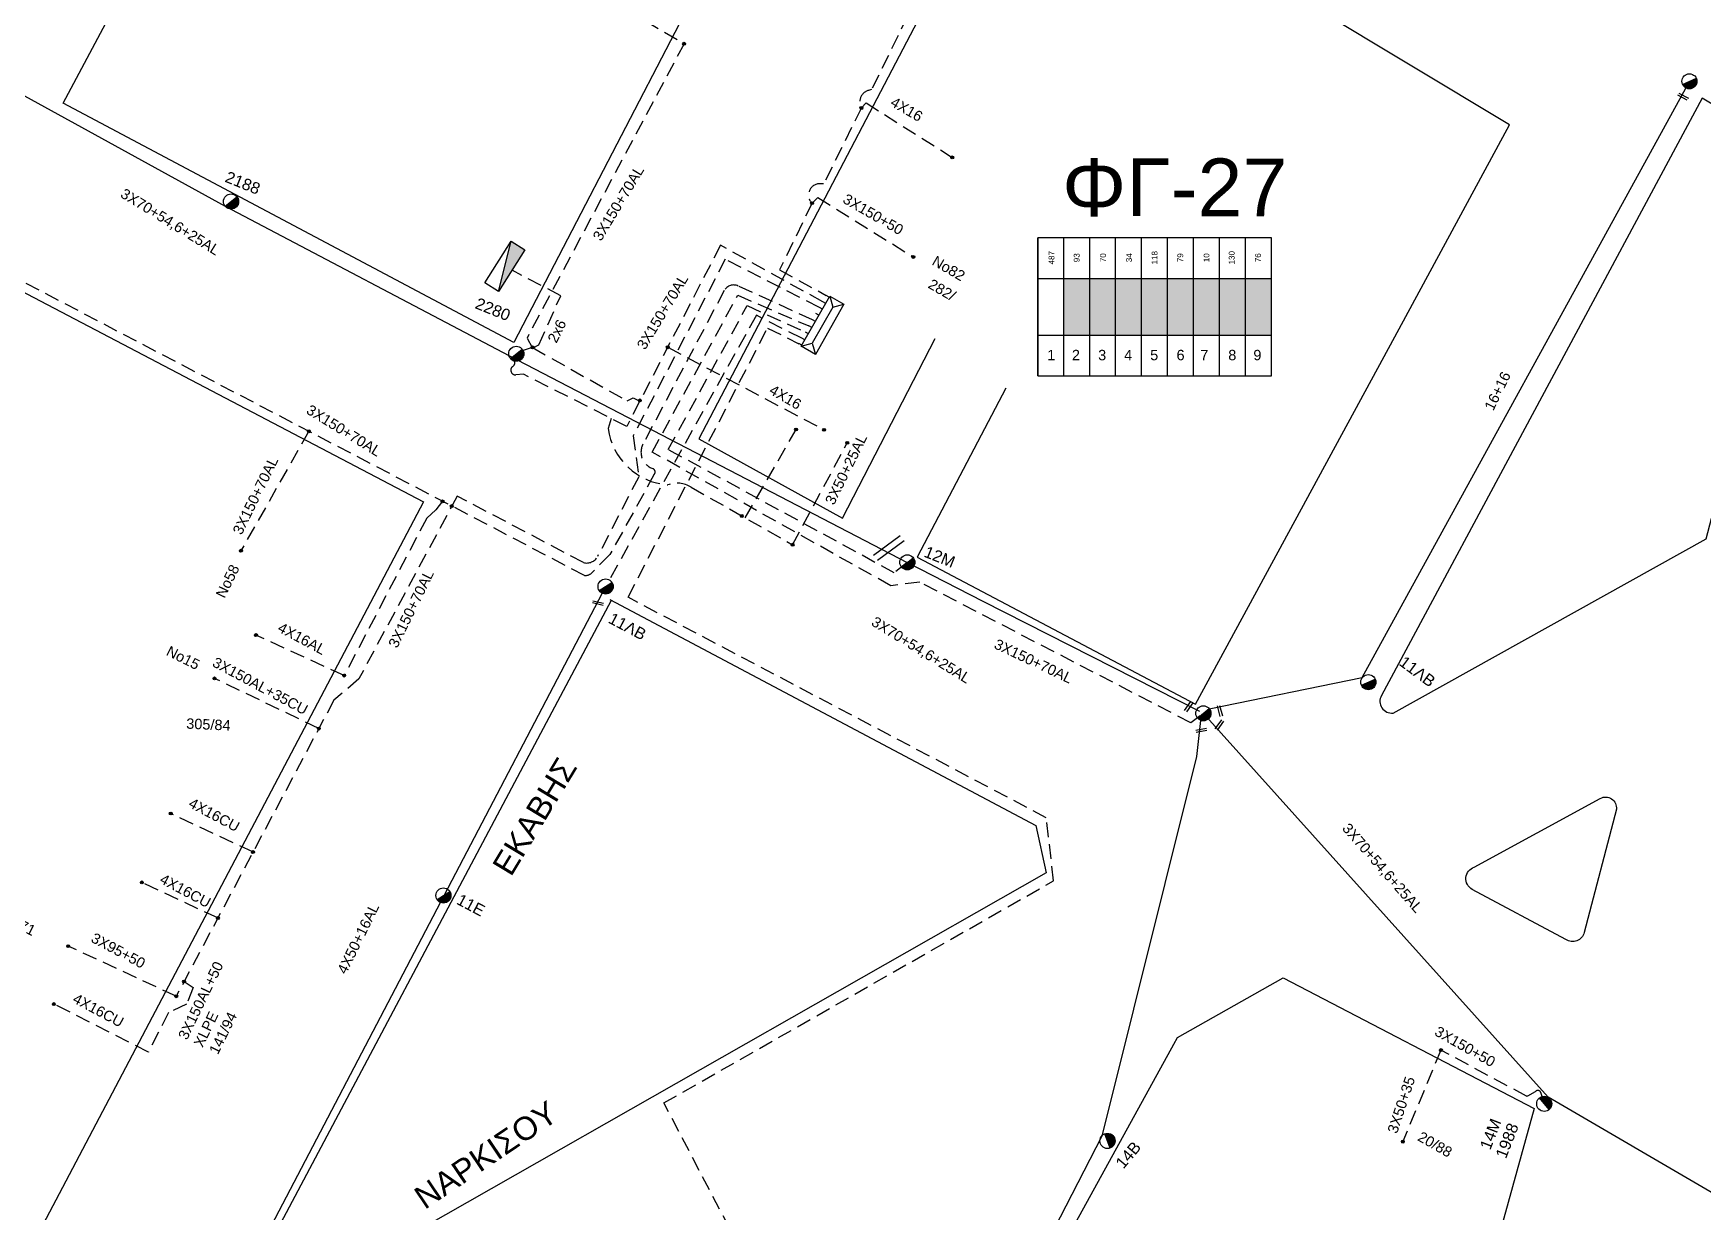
# Model space of a CAD drawing. Header units: millimetres. Extents: x 2101 to 3312, y 775 to 1363.
# Drawn here: x 2861.7 to 3006.3, y 1056.2 to 1158.3 of the extents above; entities that cross this region are included whole.
import ezdxf
from ezdxf.enums import TextEntityAlignment as Align

# ---------------------------------------------------------------- set-up
doc = ezdxf.new("R2010")
doc.units = ezdxf.units.MM
doc.linetypes.add('DASHED', pattern=[19.05, 12.7, -6.35])
for name, color, linetype in [('Άγνωστα', 7, 'Continuous'), ('Ασφαλειοκιβώτια Χ.Τ 9 αναχωρήσεων', 7, 'Continuous'), ('Γυμνά εναέρια ΧΤ (3Φ)   4x16CU', 7, 'Continuous'), ('Γυμνά εναέρια ΧΤ και ΦΟΠ (3Φ)   4x50+16AL', 7, 'Continuous'), ('Εναέρια παροχή ΧΤ 4x16', 7, 'SYN_LINE'), ('Επιγραφές - Σχήματα', 7, 'Continuous'), ('Καλώδια ΧΤ   3x150+70AL', 7, 'DASHED'), ('Καλώδια ΧΤ   3x150AL+50XLPE', 7, 'DASHED'), ('Καλώδια ΧΤ   3x95+50 AL XLPE', 7, 'DASHED'), ('Μηχανική τομή', 7, 'Continuous'), ('Στύλος ΦΜ', 7, 'Continuous'), ('Στύλος ΦΜ @ 1', 7, 'Continuous'), ('Συνδέσεις', 7, 'Continuous'), ('Συνεστραμμένα ΧΤ   3x70+54.6+25 AL', 7, 'SYN_LINE'), ('Τομή', 7, 'Continuous'), ('Υποσταθμοί', 7, 'Continuous'), ('Υποσταθμός πόλεως', 7, 'Continuous'), ('Υπόβαθρο ΔΕΗ', 7, 'Continuous'), ('Υπόγεια καλώδια Παροχών ΧΤ   4x16AL', 7, 'DASHED')]:
    doc.layers.add(name, color=color, linetype=linetype)
doc.styles.add('arial', font='arial.ttf')
doc.styles.get("Standard").update_dxf_attribs({"font": 'arial.ttf'})
doc.linetypes.add('SYN_LINE', pattern='A,0.5,-0.0001,["/\\/\\/\\/",Standard,S=0.1,R=0,X=0,Y=-0.05],-0.25', length=0.7501)

# ---------------------------------------------------------------- blocks, each defined once
blk = doc.blocks.new('ΥΠΑΡΧΩΝ ΤΣΙΜΕΝΤΕΝΙΟΣ ΣΤΥΛΟΣ')
at = {"layer": 'Στύλος ΦΜ'}
blk.add_hatch(color=7, dxfattribs=at).paths.add_polyline_path([(-1.29, -2.28, 0.574793), (2.62, 0, 0.268822), (1.3, 2.27)])
at = {"layer": 'Στύλος ΦΜ', "color": 7}
blk.add_line((-1.29, -2.28), (1.3, 2.27), dxfattribs=at)
blk.add_circle((0, 0), 2.62, dxfattribs=at)
at = {"layer": 'Στύλος ΦΜ', "flags": 4}
for tag, p in [('ΑΡΙΘΜΟΣ', (-4.68, 8.05)), ('ΤΥΠΟΣ', (-4.91, 3.03))]:
    blk.add_attdef(tag, p, '', height=4, dxfattribs=at)
blk = doc.blocks.new('ΤΟΜΗ')
at = {"layer": 'Τομή', "ltscale": 40}
for p, q in [((-5.68, 0), (5.68, 0)), ((5.68, -2.33), (-5.68, -2.33))]:
    blk.add_line(p, q, dxfattribs=at)
blk = doc.blocks.new('ΜΗΧΑΝΙΚΗ ΤΟΜΗ')
at = {"layer": 'Μηχανική τομή', "ltscale": 40}
for p, q in [((-1.89, 0.78), (1.89, 0.78)), ((1.89, 0), (-1.89, 0))]:
    blk.add_line(p, q, dxfattribs=at)
blk = doc.blocks.new('_ΣΥΝΔΕΣΗ')
at = {"layer": 'Συνδέσεις', "linetype": 'SYN_LINE', "ltscale": 40}
blk.add_hatch(color=256, dxfattribs=at).paths.add_polyline_path([(0.5, -0.01, 1), (-0.5, -0.01, 1)])
at = {"layer": 'Συνδέσεις'}
blk.add_circle((0, -0.01), 0.5, dxfattribs=at)
blk = doc.blocks.new('ΑΣΦΑΛΕΙΟΚΙΒΩΤΙΟ ΥΠΟΣΤΑΘΜΟΥ 9 ΑΝΑΧΩΡΗΣΕΩΝ')
at = {"layer": 'Ασφαλειοκιβώτια Χ.Τ 9 αναχωρήσεων', "ltscale": 40}
for p, q in [((-23.8, 40.36), (24.02, 40.36)), ((-9.72, 40.36), (-9.72, -40.64)), ((9.94, 40.36), (9.94, -40.64)), ((-23.8, 31.36), (24.02, 31.36)), ((-23.8, 22.36), (24.02, 22.36)), ((-23.8, 13.36), (24.02, 13.36)), ((-23.8, 4.36), (24.02, 4.36)), ((-23.8, -4.64), (24.02, -4.64)), ((-23.8, -13.64), (24.02, -13.64)), ((-23.8, -22.64), (24.02, -22.64)), ((-23.8, -31.64), (24.02, -31.64))]:
    blk.add_line(p, q, dxfattribs=at)
at = {"layer": 'Ασφαλειοκιβώτια Χ.Τ 9 αναχωρήσεων'}
blk.add_lwpolyline([(-23.8, -40.64), (24.02, -40.64), (24.02, 40.36), (-23.8, 40.36)], close=True, dxfattribs=at)
for s, p in [('1', (-18.45, 37.08)), ('2', (-18.45, 28.51)), ('3', (-18.45, 19.44)), ('4', (-18.45, 10.41)), ('5', (-18.45, 1.4)), ('6', (-18.45, -7.73)), ('7', (-18.45, -15.98)), ('8', (-18.45, -25.66)), ('9', (-18.45, -34.36))]:
    blk.add_text(s, height=3.6, rotation=270, dxfattribs=at).set_placement(p)
at = {"layer": 'Ασφαλειοκιβώτια Χ.Τ 9 αναχωρήσεων', "ltscale": 40}
for tag, height, p in [('ΟΝΟΜΑ', 5, (-0.16, 44.31)), ('ΚΕΙΜΕΝΟ 1', 2, (17.06, 35.59)), ('ΚΕΙΜΕΝΟ 2', 2, (17.06, 26.88)), ('ΚΕΙΜΕΝΟ 3', 2, (17.06, 17.69)), ('ΚΕΙΜΕΝΟ 4', 2, (17.06, 8.71)), ('ΚΕΙΜΕΝΟ 5', 2, (17.06, -0.13)), ('ΚΕΙΜΕΝΟ 6', 2, (17.06, -9.05)), ('ΚΕΙΜΕΝΟ 7', 2, (17.06, -18.13)), ('ΚΕΙΜΕΝΟ 8', 2, (17.06, -26.85)), ('ΚΕΙΜΕΝΟ 9', 2, (17.06, -35.99)), ('ΣΧ', 2, (-0.1, -42.64))]:
    blk.add_attdef(tag, text='', height=height, dxfattribs=at).set_placement(p, align=Align.MIDDLE_CENTER)
blk = doc.blocks.new('υποσταθμος σε κλειστο χωρο')
at = {"layer": 'Υποσταθμοί', "ltscale": 40}
blk.add_hatch(color=256, dxfattribs=at).paths.add_polyline_path([(-9.52, -3.13), (9.52, -3.13), (9.52, 3.13)])
blk.add_lwpolyline([(-9.52, -3.13), (-9.52, 3.13), (9.52, 3.13), (9.52, -3.13)], close=True, dxfattribs=at)
blk.add_lwpolyline([(-9.52, -3.13), (9.52, 3.13)], dxfattribs=at)
blk = doc.blocks.new('ΥΠΑΡΧΩΝ ΥΠΟΣΤΑΘΜΟΣ ΣΕ ΚΛΕΙΣΤΟ ΧΩΡΟ')
at = {"layer": 'Υποσταθμοί'}
blk.add_blockref('υποσταθμος σε κλειστο χωρο', (0, 0), dxfattribs=at)
at = {"layer": 'Υποσταθμοί', "linetype": 'SYN_LINE', "ltscale": 40, "flags": 1}
for tag, p in [('ΜΕΤΑΣΧΗΜΑΤΙΣΜΟΣ', (10.66, 2.24)), ('ΙΣΧΥΣ', (10.64, -0.87)), ('ΑΡΙΘΜΟΣ', (10.77, -3.89))]:
    blk.add_attdef(tag, p, '', height=2, dxfattribs=at)
blk = doc.blocks.new('ΥΠΟΣΤΑΘΜΟΣ ΠΟΛΕΩΣ 9 ΑΝΑΧΩΡΗΣΕΩΝ')
at = {"layer": 'Υποσταθμός πόλεως', "ltscale": 40}
for p, q in [((-9.63, -2.82), (-9.63, -4)), ((-7.12, -2.82), (-7.12, -4)), ((-4.84, -2.82), (-4.84, -4)), ((-2.36, -2.82), (-2.36, -4)), ((0.09, -2.82), (0.09, -4)), ((2.55, -2.82), (2.55, -4)), ((5.02, -2.82), (5.02, -4)), ((7.48, -2.82), (7.48, -4)), ((9.61, -2.82), (9.61, -4))]:
    blk.add_line(p, q, dxfattribs=at)
blk.add_lwpolyline([(-10.02, 2.82), (10.02, 2.82), (10.02, -2.82), (-10.02, -2.82)], close=True, dxfattribs=at)
for points in [[(-7.21, 0), (-10.02, 2.82)], [(-10.02, -2.82), (-7.21, 0)], [(-7.21, 0), (7.21, 0)], [(7.21, 0), (10.02, 2.82)], [(10.02, -2.82), (7.21, 0)]]:
    blk.add_lwpolyline(points, dxfattribs=at)
at = {"layer": 'Υποσταθμός πόλεως', "linetype": 'SYN_LINE', "ltscale": 40, "flags": 1}
for tag, p in [('ΜΕΤΑΣΧΗΜΑΤΙΣΜΟΣ', (10.79, 1.71)), ('ΙΣΧΥΣ', (10.77, -1.08)), ('ΑΡΙΘΜΟΣ', (10.89, -3.8))]:
    blk.add_attdef(tag, p, '', height=1.8, dxfattribs=at)

msp = doc.modelspace()

# ---------------------------------------------------------------- hatches: boundary and pattern name
at = {"layer": 'Ασφαλειοκιβώτια Χ.Τ 9 αναχωρήσεων'}
h = msp.add_hatch(color=133, dxfattribs=at)
h.dxf.hatch_style = 1
h.paths.add_polyline_path([(2953.21, 1137.08), (2950.96, 1137.08), (2950.96, 1132.16), (2953.21, 1132.16)])
h = msp.add_hatch(color=6, dxfattribs=at)
h.dxf.hatch_style = 1
h.paths.add_polyline_path([(2955.46, 1132.16), (2955.46, 1137.08), (2953.21, 1137.08), (2953.21, 1132.16)])
h = msp.add_hatch(color=2, dxfattribs=at)
h.dxf.hatch_style = 1
h.paths.add_polyline_path([(2955.46, 1132.16), (2957.71, 1132.16), (2957.71, 1137.08), (2955.46, 1137.08)])
h = msp.add_hatch(color=173, dxfattribs=at)
h.dxf.hatch_style = 1
h.paths.add_polyline_path([(2957.71, 1132.16), (2959.96, 1132.16), (2959.96, 1137.08), (2957.71, 1137.08)])
h = msp.add_hatch(color=30, dxfattribs=at)
h.dxf.hatch_style = 1
h.paths.add_polyline_path([(2959.96, 1132.16), (2962.21, 1132.16), (2962.21, 1137.08), (2959.96, 1137.08)])
h = msp.add_hatch(color=62, dxfattribs=at)
h.dxf.hatch_style = 1
h.paths.add_polyline_path([(2962.21, 1132.16), (2964.46, 1132.16), (2964.46, 1137.08), (2962.21, 1137.08)])
h = msp.add_hatch(color=27, dxfattribs=at)
h.dxf.hatch_style = 1
h.paths.add_polyline_path([(2966.71, 1137.08), (2964.46, 1137.08), (2964.46, 1132.16), (2966.71, 1132.16)])
h = msp.add_hatch(color=150, dxfattribs=at)
h.dxf.hatch_style = 1
h.paths.add_polyline_path([(2966.71, 1132.16), (2968.96, 1132.16), (2968.96, 1137.08), (2966.71, 1137.08)])

# ---------------------------------------------------------------- linework, layer by layer
at = {"layer": 'Άγνωστα', "ltscale": 40}
msp.add_lwpolyline([(2963.57, 1099.78), (2976.82, 1102.47), (3004.86, 1153.57)], dxfattribs=at)
at = {"layer": 'Άγνωστα', "color": 30, "linetype": 'DASHED', "ltscale": 0.1}
for points in [[(2904.98, 1131.04), (2905.48, 1131.3), (2907.38, 1135.57), (2903.16, 1137.77)], [(2904.94, 1131.07), (2913.14, 1126.45), (2913.67, 1126.73), (2914.24, 1126.44)], [(2923.36, 1116.32), (2927.77, 1123.98)], [(2927.47, 1113.99), (2932.21, 1122.82)]]:
    msp.add_lwpolyline(points, dxfattribs=at)
at = {"layer": 'Άγνωστα', "color": 133, "linetype": 'DASHED', "ltscale": 0.1}
msp.add_lwpolyline([(2923.8, 1051.33), (2916.32, 1065.61), (2950.08, 1084.87), (2949.45, 1090.33), (2913.21, 1109.43), (2925.3, 1132.76), (2928.01, 1131.41)], dxfattribs=at)
at = {"layer": 'Άγνωστα', "color": 6, "linetype": 'DASHED', "ltscale": 0.1}
for points in [[(2886.42, 1098.06), (2877.39, 1102.41)], [(2874.07, 1074.86), (2864.71, 1079.2)]]:
    msp.add_lwpolyline(points, dxfattribs=at)
at = {"layer": 'Άγνωστα', "color": 27, "linetype": 'DASHED', "ltscale": 0.1}
msp.add_lwpolyline([(2983.64, 1070.2), (2980.34, 1062.26)], dxfattribs=at)
msp.add_lwpolyline([(2992.42, 1066.17), (2992.3, 1066.51, 0.483316), (2991.88, 1066.65, -0.031915), (2991.06, 1066.19), (2983.64, 1070.2)], format="xyb", dxfattribs=at)
at = {"layer": 'Γυμνά εναέρια ΧΤ (3Φ)   4x16CU', "color": 6, "linetype": 'DASHED', "ltscale": 0.1}
for points in [[(2880.72, 1087.36), (2873.59, 1090.7)], [(2877.68, 1081.64), (2871.09, 1084.73)], [(2871.66, 1070.01), (2863.47, 1074.18)]]:
    msp.add_lwpolyline(points, dxfattribs=at)
at = {"layer": 'Γυμνά εναέρια ΧΤ και ΦΟΠ (3Φ)   4x50+16AL', "color": 2, "linetype": 'DASHED', "ltscale": 0.1}
msp.add_lwpolyline([(2928.27, 1131.88), (2924.33, 1133.87), (2911.59, 1110.94)], dxfattribs=at)
at = {"layer": 'Γυμνά εναέρια ΧΤ και ΦΟΠ (3Φ)   4x50+16AL', "color": 2, "ltscale": 40}
msp.add_lwpolyline([(2910.96, 1109.79), (2881, 1052.47), (2872.83, 1014.66), (2829.24, 1022.47), (2789.38, 1043.61)], dxfattribs=at)
at = {"layer": 'Εναέρια παροχή ΧΤ 4x16', "color": 173, "linetype": 'DASHED', "ltscale": 0.1}
msp.add_lwpolyline([(2933.83, 1152.28), (2941.3, 1147.56)], dxfattribs=at)
at = {"layer": 'Εναέρια παροχή ΧΤ 4x16', "color": 30, "linetype": 'DASHED', "ltscale": 0.1}
msp.add_lwpolyline([(2916.65, 1131.1), (2930.2, 1123.95)], dxfattribs=at)
at = {"layer": 'Καλώδια ΧΤ   3x150+70AL', "color": 173, "ltscale": 0.1}
for points in [[(2941.34, 1167.31), (2940.78, 1166.67), (2934.32, 1153.43), (2934.05, 1153.36, 0.496002), (2933.43, 1151.84, 1.138648)], [(2933.83, 1152.28), (2933.43, 1151.84), (2930.16, 1145.26), (2929.85, 1145.27, 0.690758), (2929.16, 1143.59, 0.39259)]]:
    msp.add_lwpolyline(points, format="xyb", dxfattribs=at)
at = {"layer": 'Καλώδια ΧΤ   3x150+70AL', "color": 30, "ltscale": 0.1}
msp.add_lwpolyline([(2918.07, 1157.41), (2904.46, 1131.9), (2904.9, 1131.07), (2904.12, 1130.82)], dxfattribs=at)
at = {"layer": 'Καλώδια ΧΤ   3x150+70AL', "color": 62, "ltscale": 0.1}
msp.add_lwpolyline([(2929.19, 1133.48), (2922.76, 1136.41, 0.393982), (2921.55, 1136.02), (2914.51, 1122.71, 0.461378), (2915.35, 1120.59, -0.519415), (2915.49, 1120.09), (2911.65, 1113.14), (2910.08, 1111.56, -0.212788), (2909.45, 1111.32), (2856.13, 1139.21), (2845.7, 1145.15, -0.322725), (2845.45, 1145.71, 0.48379), (2842.78, 1148.73, -6.248953)], format="xyb", dxfattribs=at)
at = {"layer": 'Καλώδια ΧΤ   3x150+70AL', "color": 173, "ltscale": 0.1}
for points in [[(2929.66, 1144.08), (2929.16, 1143.59), (2926.33, 1137.8), (2930.39, 1135.59)], [(2929.66, 1144.08), (2937.93, 1138.93)]]:
    msp.add_lwpolyline(points, dxfattribs=at)
at = {"layer": 'Καλώδια ΧΤ   3x150+70AL', "color": 30, "ltscale": 0.1}
for points in [[(2930.08, 1135.05), (2921.22, 1139.94), (2913.1, 1124.24), (2904.15, 1128.77), (2903.49, 1128.71, -0.783157), (2903.25, 1129.46, 0.398988), (2903.36, 1129.91, -1.198787)], [(2911.75, 1124.92), (2911.49, 1124.06, 0.35302), (2916.66, 1119.18, -0.233206), (2918.68, 1118.97), (2927.47, 1113.99)]]:
    msp.add_lwpolyline(points, format="xyb", dxfattribs=at)
at = {"layer": 'Καλώδια ΧΤ   3x150+70AL', "color": 6, "ltscale": 0.1}
msp.add_lwpolyline([(2929.8, 1134.55), (2921.64, 1138.73), (2913.66, 1123.43), (2914.14, 1119.87), (2910.57, 1112.97, -0.351775), (2909.36, 1112.44), (2898.41, 1118.2), (2889.89, 1102.36), (2887.73, 1100.52), (2874.07, 1074.86)], format="xyb", dxfattribs=at)
at = {"layer": 'Καλώδια ΧΤ   3x150+70AL', "color": 150, "ltscale": 0.1}
msp.add_lwpolyline([(2962.77, 1099.15), (2961.97, 1098.56), (2938.49, 1110.74), (2935.98, 1110.44), (2915.31, 1122.02), (2922.72, 1135.61), (2928.88, 1132.95)], dxfattribs=at)
at = {"layer": 'Καλώδια ΧΤ   3x150+70AL', "color": 27, "ltscale": 0.1}
msp.add_lwpolyline([(2937.41, 1112.46), (2936.28, 1111.55), (2916.69, 1122.24), (2923.54, 1134.71), (2928.58, 1132.41)], dxfattribs=at)
at = {"layer": 'Καλώδια ΧΤ   3x150+70AL', "color": 62, "ltscale": 0.1}
msp.add_lwpolyline([(2885.56, 1123.82), (2879.68, 1113.47)], dxfattribs=at)
at = {"layer": 'Καλώδια ΧΤ   3x150+70AL', "color": 85, "ltscale": 0.1}
msp.add_lwpolyline([(2897.15, 1117.75), (2896.57, 1117), (2895.77, 1116.3), (2888.62, 1102.65)], dxfattribs=at)
at = {"layer": 'Καλώδια ΧΤ   3x150+70AL', "color": 150, "linetype": 'Continuous', "ltscale": 0.1}
msp.add_lwpolyline([(2962.81, 1098.77), (2962.46, 1095.63), (2962.46, 1095.63), (2954.25, 1062.74), (2940.79, 1036.57), (2922.34, 1003.72), (2891.52, 969.23)], dxfattribs=at)
at = {"layer": 'Καλώδια ΧΤ   3x150AL+50XLPE', "color": 6, "linetype": 'DASHED', "ltscale": 0.1}
msp.add_lwpolyline([(2874.75, 1076.14), (2875.53, 1075.61), (2874.97, 1074.16), (2873.4, 1073.44), (2871.66, 1070.01)], dxfattribs=at)
at = {"layer": 'Καλώδια ΧΤ   3x95+50 AL XLPE', "color": 30, "ltscale": 0.1}
msp.add_lwpolyline([(2909.81, 1162.29), (2918.07, 1157.41)], dxfattribs=at)
at = {"layer": 'Συνεστραμμένα ΧΤ   3x70+54.6+25 AL', "color": 30, "ltscale": 10}
msp.add_lwpolyline([(2851.33, 1158.16), (2878.3, 1143.32), (2902.89, 1130.38), (2937.41, 1112.46)], dxfattribs=at)
at = {"layer": 'Συνεστραμμένα ΧΤ   3x70+54.6+25 AL', "color": 27, "ltscale": 10}
for points in [[(2962.75, 1099.55), (2943.98, 1109.07), (2937.41, 1112.46)], [(3007.64, 1057.54), (2992.92, 1066.1), (2963.06, 1099.37)]]:
    msp.add_lwpolyline(points, dxfattribs=at)
at = {"layer": 'Υπόβαθρο ΔΕΗ'}
for points in [[(2931.22, 1185.27), (2903.33, 1131.52), (2864.26, 1152.25), (2893.51, 1207.08), (2931.22, 1185.27)], [(2945.94, 1127.57), (2938.25, 1112.92), (2962.37, 1100.17), (2979.64, 1132.01), (2989.58, 1150.38), (2946.99, 1176.01), (2919.34, 1123.17), (2931.79, 1116.28), (2939.81, 1131.87)], [(2856.35, 1138.22), (2895.49, 1117.72), (2848.72, 1028.87), (2808.87, 1050.2), (2856.35, 1138.22)], [(2911.65, 1109.24), (2948.53, 1089.66), (2949.44, 1085.54), (2885.32, 1049.03), (2881.63, 1052.35), (2906.16, 1098.59), (2911.78, 1109.17)], [(2960.82, 1071.27), (2969.97, 1076.46), (2991.73, 1065.13), (2965.29, 969.58), (2960.6, 967.16), (2916.8, 991.24), (2960.82, 1071.27)]]:
    msp.add_lwpolyline(points, dxfattribs=at)
for points in [[(2979.5, 1099.4), (3006.62, 1114.49), (3015.22, 1147.33), (3006.28, 1152.7), (2978.48, 1100.92, 0.602739), (2979.5, 1099.4, 1.058162)], [(2986.53, 1086.05), (2997.45, 1092.01, -0.609561), (2998.84, 1091.07), (2996.06, 1080.39, -0.51528), (2994.46, 1079.78), (2986.36, 1084.12, -0.662239), (2986.53, 1086.05, 0.077053)]]:
    msp.add_lwpolyline(points, format="xyb", dxfattribs=at)
at = {"layer": 'Υπόγεια καλώδια Παροχών ΧΤ   4x16AL', "color": 62, "ltscale": 0.1}
msp.add_lwpolyline([(2888.62, 1102.65), (2880.98, 1106.16)], dxfattribs=at)

# ---------------------------------------------------------------- block references
at = {"layer": 'Ασφαλειοκιβώτια Χ.Τ 9 αναχωρήσεων'}
ref = msp.add_blockref('ΑΣΦΑΛΕΙΟΚΙΒΩΤΙΟ ΥΠΟΣΤΑΘΜΟΥ 9 ΑΝΑΧΩΡΗΣΕΩΝ', (2958.8, 1134.59), dxfattribs=dict(at, xscale=0.25, yscale=0.25, zscale=0.25, rotation=90))
ref.add_attrib('ΚΕΙΜΕΝΟ 2', '93', dxfattribs={"ltscale": 40, "height": 0.5, "rotation": 90}).set_placement((2952.08, 1138.86), align=Align.MIDDLE_CENTER)
ref.add_attrib('ΚΕΙΜΕΝΟ 1', '487', dxfattribs={"ltscale": 40, "height": 0.5, "rotation": 90}).set_placement((2949.9, 1138.86), align=Align.MIDDLE_CENTER)
ref.add_attrib('ΚΕΙΜΕΝΟ 3', '70', dxfattribs={"ltscale": 40, "height": 0.5, "rotation": 90}).set_placement((2954.37, 1138.86), align=Align.MIDDLE_CENTER)
ref.add_attrib('ΚΕΙΜΕΝΟ 4', '34', dxfattribs={"ltscale": 40, "height": 0.5, "rotation": 90}).set_placement((2956.62, 1138.86), align=Align.MIDDLE_CENTER)
ref.add_attrib('ΚΕΙΜΕΝΟ 5', '118', dxfattribs={"ltscale": 40, "height": 0.5, "rotation": 90}).set_placement((2958.83, 1138.86), align=Align.MIDDLE_CENTER)
ref.add_attrib('ΚΕΙΜΕΝΟ 6', '79', dxfattribs={"ltscale": 40, "height": 0.5, "rotation": 90}).set_placement((2961.06, 1138.86), align=Align.MIDDLE_CENTER)
ref.add_attrib('ΚΕΙΜΕΝΟ 7', '10', dxfattribs={"ltscale": 40, "height": 0.5, "rotation": 90}).set_placement((2963.33, 1138.86), align=Align.MIDDLE_CENTER)
ref.add_attrib('ΚΕΙΜΕΝΟ 8', '130', dxfattribs={"ltscale": 40, "height": 0.5, "rotation": 90}).set_placement((2965.51, 1138.86), align=Align.MIDDLE_CENTER)
ref.add_attrib('ΚΕΙΜΕΝΟ 9', '76', dxfattribs={"ltscale": 40, "height": 0.5, "rotation": 90}).set_placement((2967.79, 1138.86), align=Align.MIDDLE_CENTER)
at = {"layer": 'Μηχανική τομή'}
for p, xscale, yscale, zscale, rotation in [((3004.57, 1152.73), 0.2500000000001039, 0.2500000000001039, 0.2500000000001039, 331.5446991727582), ((2910.63, 1109.03), 0.2499999999999997, 0.2499999999999997, 0.2499999999999997, 166.798823276745), ((2961.71, 1100.01), 0.2499999999999996, 0.2499999999999996, 0.2499999999999996, 234.7536906317359), ((2964.4, 1099.56), 0.2499999999999996, 0.2499999999999996, 0.2499999999999996, 285.1860736317992), ((2962.87, 1098), 0.2499999999999996, 0.2499999999999996, 0.2499999999999996, 191.4300733435575), ((2964.37, 1098.43), 0.2499999999999996, 0.2499999999999996, 0.2499999999999996, 234.4117515066488)]:
    msp.add_blockref('ΜΗΧΑΝΙΚΗ ΤΟΜΗ', p, dxfattribs=dict(at, xscale=xscale, yscale=yscale, zscale=zscale, rotation=rotation))
at = {"layer": 'Στύλος ΦΜ @ 1', "ltscale": 40, "xscale": 0.25, "yscale": 0.25, "zscale": 0.25}
for p, rotation in [((3005.17, 1154.15), 323.5023795905045), ((2963.06, 1099.38), 338.0348720893729)]:
    msp.add_blockref('ΥΠΑΡΧΩΝ ΤΣΙΜΕΝΤΕΝΙΟΣ ΣΤΥΛΟΣ', p, dxfattribs=dict(at, rotation=rotation))
at = {"layer": 'Στύλος ΦΜ @ 1', "ltscale": 40}
ref = msp.add_blockref('ΥΠΑΡΧΩΝ ΤΣΙΜΕΝΤΕΝΙΟΣ ΣΤΥΛΟΣ', (2878.82, 1143.73), dxfattribs=dict(at, xscale=0.25, yscale=0.25, zscale=0.25, rotation=338.0348720893729))
ref.add_attrib('ΤΥΠΟΣ', '2188', (2878.21, 1145.47), dxfattribs={"layer": 'Στύλος ΦΜ', "height": 1, "rotation": 338.0349, "flags": 4})
ref = msp.add_blockref('ΥΠΑΡΧΩΝ ΤΣΙΜΕΝΤΕΝΙΟΣ ΣΤΥΛΟΣ', (2903.53, 1130.54), dxfattribs=dict(at, xscale=0.25, yscale=0.25, zscale=0.25, rotation=338.0348720893729))
ref.add_attrib('ΤΥΠΟΣ', '2280', (2899.88, 1134.51), dxfattribs={"layer": 'Στύλος ΦΜ', "height": 1, "rotation": 338.0349, "flags": 4})
ref = msp.add_blockref('ΥΠΑΡΧΩΝ ΤΣΙΜΕΝΤΕΝΙΟΣ ΣΤΥΛΟΣ', (2937.41, 1112.46), dxfattribs=dict(at, xscale=0.25, yscale=0.25, zscale=0.25, rotation=338.0348720893729))
ref.add_attrib('ΤΥΠΟΣ', '12M', (2938.77, 1112.98), dxfattribs={"layer": 'Στύλος ΦΜ', "height": 1, "rotation": 338.0349, "flags": 4})
ref = msp.add_blockref('ΥΠΑΡΧΩΝ ΤΣΙΜΕΝΤΕΝΙΟΣ ΣΤΥΛΟΣ', (2911.27, 1110.37), dxfattribs=dict(at, xscale=0.2499999999999999, yscale=0.2499999999999999, zscale=0.2499999999999999, rotation=332.1162570386498))
ref.add_attrib('ΑΡΙΘΜΟΣ', '11ΛΒ', (2911.42, 1107.27), dxfattribs={"layer": 'Στύλος ΦΜ', "height": 1, "rotation": 332.1163, "flags": 4})
ref = msp.add_blockref('ΥΠΑΡΧΩΝ ΤΣΙΜΕΝΤΕΝΙΟΣ ΣΤΥΛΟΣ', (2977.35, 1102.08), dxfattribs=dict(at, xscale=0.25, yscale=0.25, zscale=0.25, rotation=323.5023795905045))
ref.add_attrib('ΤΥΠΟΣ', '11ΛΒ', (2979.93, 1103.62), dxfattribs={"layer": 'Στύλος ΦΜ', "height": 1, "rotation": 323.5024, "flags": 4})
ref = msp.add_blockref('ΥΠΑΡΧΩΝ ΤΣΙΜΕΝΤΕΝΙΟΣ ΣΤΥΛΟΣ', (2897.22, 1083.59), dxfattribs=dict(at, xscale=0.2499999999999999, yscale=0.2499999999999999, zscale=0.2499999999999999, rotation=332.1162570386498))
ref.add_attrib('ΑΡΙΘΜΟΣ', '11E', (2898.27, 1082.9), dxfattribs={"layer": 'Στύλος ΦΜ', "height": 1, "rotation": 332.1163, "flags": 4})
ref = msp.add_blockref('ΥΠΑΡΧΩΝ ΤΣΙΜΕΝΤΕΝΙΟΣ ΣΤΥΛΟΣ', (2992.59, 1065.54), dxfattribs=dict(at, xscale=0.2499999999999999, yscale=0.2499999999999999, zscale=0.2499999999999999, rotation=68.74666842717349))
ref.add_attrib('ΤΥΠΟΣ', '14M', (2987.91, 1061.47), dxfattribs={"layer": 'Στύλος ΦΜ', "height": 1, "rotation": 68.7467, "flags": 4})
ref.add_attrib('ΑΡΙΘΜΟΣ', '1988', (2989.27, 1060.72), dxfattribs={"layer": 'Στύλος ΦΜ', "height": 1, "rotation": 68.7467, "flags": 4})
ref = msp.add_blockref('ΥΠΑΡΧΩΝ ΤΣΙΜΕΝΤΕΝΙΟΣ ΣΤΥΛΟΣ', (2954.75, 1062.32), dxfattribs=dict(at, xscale=0.2499999999999999, yscale=0.2499999999999999, zscale=0.2499999999999999, rotation=49.9298264071929))
ref.add_attrib('ΤΥΠΟΣ', '14B', (2956.13, 1059.84), dxfattribs={"layer": 'Στύλος ΦΜ', "height": 1, "rotation": 49.9298, "flags": 4})
at = {"layer": 'Συνδέσεις', "xscale": 0.25, "yscale": 0.25, "zscale": 0.25}
for p in [(2918.07, 1157.41), (2933.43, 1151.84), (2941.3, 1147.56), (2929.16, 1143.59), (2937.93, 1138.93), (2904.95, 1131.09), (2916.65, 1131.1), (2914.24, 1126.5), (2885.56, 1123.82), (2927.77, 1123.98), (2930.2, 1123.95), (2932.21, 1122.82), (2897.15, 1117.75), (2897.94, 1117.34), (2923.07, 1116.48), (2879.68, 1113.47), (2927.47, 1113.99), (2880.98, 1106.16), (2877.39, 1102.41), (2888.62, 1102.65), (2886.42, 1098.06), (2873.59, 1090.7), (2880.72, 1087.36), (2871.09, 1084.73), (2877.68, 1081.64), (2864.71, 1079.2), (2874.75, 1076.14), (2874.07, 1074.86), (2863.47, 1074.18), (2983.64, 1070.2), (2980.34, 1062.26)]:
    msp.add_blockref('_ΣΥΝΔΕΣΗ', p, dxfattribs=at)
at = {"layer": 'Τομή', "xscale": 0.2499999999999992, "yscale": 0.2499999999999992, "zscale": 0.2499999999999992, "rotation": 216.3842508616669}
msp.add_blockref('ΤΟΜΗ', (2935.98, 1113.47), dxfattribs=at)
at = {"layer": 'Υποσταθμοί', "xscale": 0.2250000000000427, "yscale": 0.2250000000000427, "zscale": 0.2250000000000427, "rotation": 57.64606491742506}
msp.add_blockref('ΥΠΑΡΧΩΝ ΥΠΟΣΤΑΘΜΟΣ ΣΕ ΚΛΕΙΣΤΟ ΧΩΡΟ', (2902.54, 1138.11), dxfattribs=at)
at = {"layer": 'Υποσταθμός πόλεως', "xscale": 0.2500000000002903, "yscale": 0.2500000000002903, "zscale": 0.2500000000002903, "rotation": 240.330726409599}
msp.add_blockref('ΥΠΟΣΤΑΘΜΟΣ ΠΟΛΕΩΣ 9 ΑΝΑΧΩΡΗΣΕΩΝ', (2930.07, 1133.01), dxfattribs=at)

# ---------------------------------------------------------------- texts
at = {"layer": 'Άγνωστα', "ltscale": 40, "char_height": 0.9, "width": 69.1904, "attachment_point": 1, "style": 'arial'}
for s, insert, rotation in [('3X150+50', (2932.19, 1144.46), 329.8866), ('No82', (2939.92, 1139.08), 329.8866), ('282/', (2939.58, 1137.08), 329.8866), ('2x6', (2906.2, 1131.79), 63.8716), ('16+16', (2987.36, 1125.93), 63.8716), ('3X50+25AL', (2930.24, 1117.76), 63.8716), ('No58', (2877.45, 1109.68), 63.8716), ('No15', (2873.53, 1105.27), 333.2522), ('3X150AL+35CU', (2877.54, 1104.3), 331.8955), ('305/84', (2874.96, 1098.95), 357.4291), ('No71', (2859.31, 1082.22), 333.2522), ('3X95+50', (2867.03, 1080.41), 331.8955), ('141/94', (2876.87, 1070.14), 63.8716), ('3X150+50', (2983.45, 1072.32), 330.3701), ('3X50+35', (2978.98, 1063.18), 71.7616), ('20/88', (2981.99, 1063.19), 330.3701)]:
    msp.add_mtext(s, dxfattribs=dict(at, insert=insert, rotation=rotation))
at = {"layer": 'Γυμνά εναέρια ΧΤ (3Φ)   4x16CU', "ltscale": 40, "char_height": 0.9, "width": 69.1904, "attachment_point": 1, "rotation": 331.8955, "style": 'arial'}
for insert in [(2875.48, 1092.1), (2872.98, 1085.52), (2865.44, 1075.16)]:
    msp.add_mtext('4X16CU', dxfattribs=dict(at, insert=insert))
at = {"layer": 'Γυμνά εναέρια ΧΤ και ΦΟΠ (3Φ)   4x50+16AL', "ltscale": 40, "insert": (2887.97, 1077.1), "char_height": 0.9, "width": 69.1904, "attachment_point": 1, "rotation": 63.8716, "style": 'arial'}
msp.add_mtext('4X50+16AL', dxfattribs=at)
at = {"layer": 'Εναέρια παροχή ΧΤ 4x16', "ltscale": 40, "char_height": 0.9, "width": 69.1904, "attachment_point": 1, "rotation": 329.8866, "style": 'arial'}
for insert in [(2936.31, 1152.86), (2925.81, 1127.91)]:
    msp.add_mtext('4X16', dxfattribs=dict(at, insert=insert))
at = {"layer": 'Επιγραφές - Σχήματα', "ltscale": 40, "insert": (2950.81, 1147.46), "char_height": 5, "width": 13.6107, "attachment_point": 1, "style": 'arial'}
msp.add_mtext('ΦΓ-27', dxfattribs=at)
at = {"layer": 'Επιγραφές - Σχήματα', "ltscale": 40, "char_height": 2, "width": 28.8889, "attachment_point": 1, "style": 'arial'}
for s, insert, rotation in [('EKABHΣ', (2901.36, 1086.18), 58.8097), ('ΝΑΡΚΙΣΟΥ', (2894.48, 1057.98), 34.038)]:
    msp.add_mtext(s, dxfattribs=dict(at, insert=insert, rotation=rotation))
at = {"layer": 'Καλώδια ΧΤ   3x150+70AL', "ltscale": 40, "char_height": 0.9, "width": 69.1904, "attachment_point": 1, "style": 'arial'}
for insert, rotation in [((2910.1, 1140.7), 58.8435), ((2913.92, 1131.28), 58.8435), ((2885.73, 1126.19), 328.3013), ((2878.92, 1115.17), 63.8716), ((2892.4, 1105.36), 63.8716), ((2945.23, 1105.87), 334.697)]:
    msp.add_mtext('3X150+70AL', dxfattribs=dict(at, insert=insert, rotation=rotation))
at = {"layer": 'Καλώδια ΧΤ   3x150AL+50XLPE', "ltscale": 40, "insert": (2874.19, 1071.4), "char_height": 0.9, "width": 69.1904, "attachment_point": 1, "rotation": 64.1555, "style": 'arial'}
msp.add_mtext('3X150AL+50\\PXLPE', dxfattribs=at)
at = {"layer": 'Συνεστραμμένα ΧΤ   3x70+54.6+25 AL', "ltscale": 40, "char_height": 0.9, "width": 69.1904, "attachment_point": 1, "style": 'arial'}
for insert, rotation in [((2869.63, 1144.93), 328.3178), ((2934.68, 1107.83), 328.3178), ((2975.7, 1089.96), 311.1901)]:
    msp.add_mtext('3X70+54,6+25AL', dxfattribs=dict(at, insert=insert, rotation=rotation))
at = {"layer": 'Υπόγεια καλώδια Παροχών ΧΤ   4x16AL', "ltscale": 40, "insert": (2883.2, 1107.31), "char_height": 0.9, "width": 69.1904, "attachment_point": 1, "rotation": 331.8955, "style": 'arial'}
msp.add_mtext('4X16AL', dxfattribs=at)

doc.saveas('drawing.dxf')
